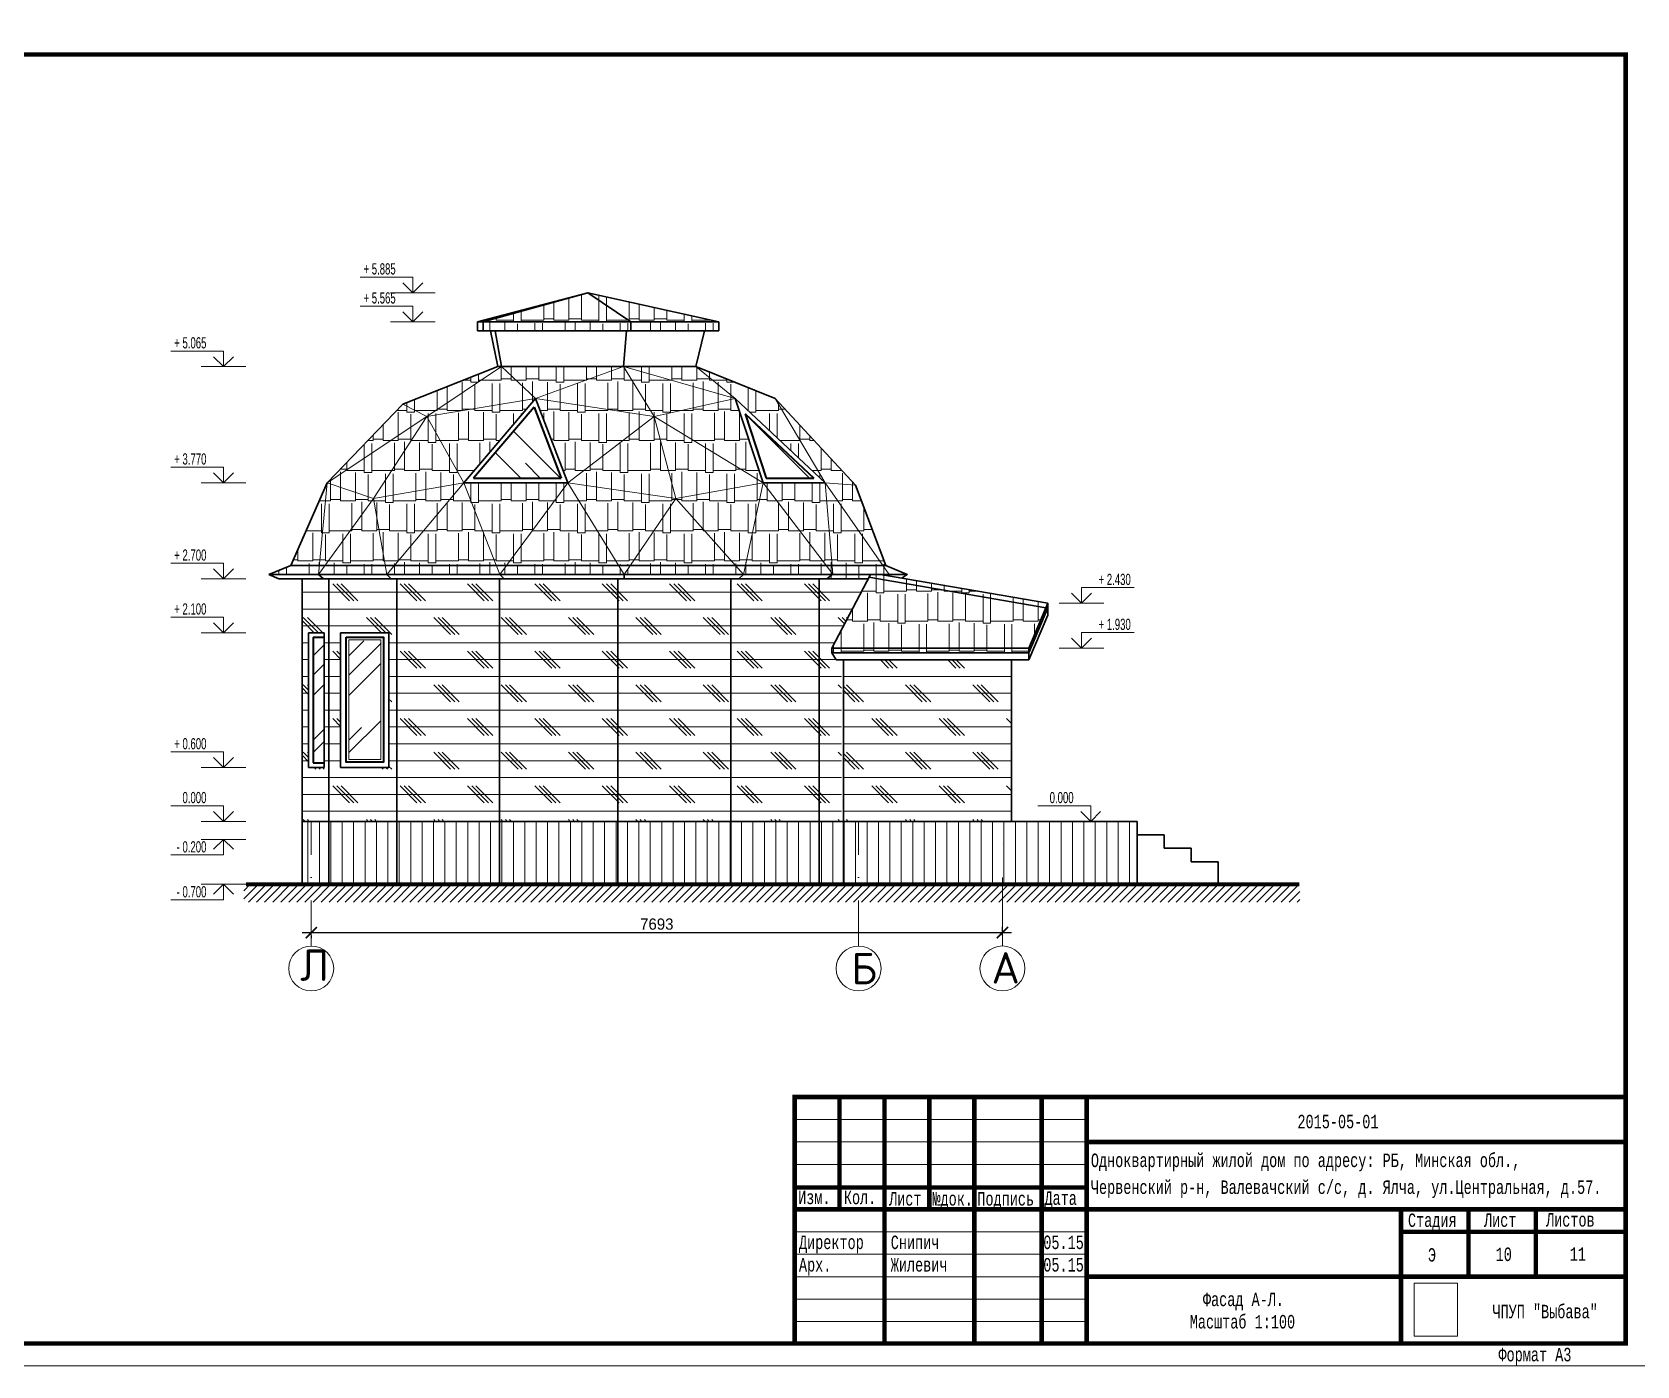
# Model space of a CAD drawing. Header units: millimetres. Extents: x -1532494 to -7068, y -619762 to -143013.
# Drawn here: x -57044 to -39182, y -206013 to -191163 of the extents above; entities that cross this region are included whole.
import ezdxf

# ---------------------------------------------------------------- set-up
doc = ezdxf.new("R2010")
doc.units = ezdxf.units.MM
doc.linetypes.add('GOST2.303 5', pattern=[24, 20, -1.5, 1, -1.5])
doc.linetypes.add('штрихпунктирнаяX2', pattern=[50.8, 25.4, -12.7, 0, -12.7])
doc.layers.get('0').update_dxf_attribs({"color": 251, "lineweight": 15})
for name, color, linetype, lineweight in [('заливка', 252, 'Continuous', 13), ('линия', 7, 'Continuous', 30), ('окна', 142, 'Continuous', 20), ('Окно', 144, 'Continuous', 40), ('Оси', 7, 'штрихпунктирнаяX2', 18), ('размеры', 7, 'Continuous', 18), ('уровень земли', 7, 'Continuous', 120)]:
    doc.layers.add(name, color=color, linetype=linetype, lineweight=lineweight)
doc.styles.add('GOST', font='cour.ttf', dxfattribs={"width": 0.6, "height": 3})
doc.styles.add('Style1', font='cour.ttf', dxfattribs={"width": 0.61, "height": 2.5})
doc.styles.add('style2', font='cour.ttf', dxfattribs={"width": 0.6, "height": 3})
doc.dimstyles.new('ISO-25', dxfattribs={"dimscale": 50, "dimtxt": 2.5, "dimasz": 2.5, "dimexe": 1.25, "dimexo": 0.625, "dimtad": 1, "dimdec": 0, "dimtxsty": 'Standard', "dimblk": 'ARCHTICK', "dimcen": 2.5, "dimdle": 2, "dimclrt": 256, "dimadec": 0, "dimazin": 0, "dimtfac": 1, "dimtdec": 0, "dimtmove": 1, "dimatfit": 2, "dimfxl": 1, "dimarcsym": 0})
picture_1 = doc.add_image_def('image3.jpg', size_in_pixel=(187, 229))
picture_2 = doc.add_image_def('image1.jpg', size_in_pixel=(187, 229))
pattern_1 = [(0, (-37463.84, -196380.96), (712.47, 335.28), [167.64, -139.7, 195.58, -83.82, 251.46, -111.76]), (0, (-37296.2, -196367), (712.47, 335.28), [139.7, -530.86, 111.76, -167.64]), (0, (-36960.92, -196401.92), (712.47, 335.28), [83.82, -866.14]), (90, (-37463.84, -196380.96), (-237.49, 335.28), [321.31, -1019.81]), (90, (-37296.2, -196380.96), (-237.49, 335.28), [314.325, -1026.795]), (90, (-37156.5, -196380.96), (-237.49, 335.28), [293.37, -1047.75]), (90, (-36960.92, -196401.92), (-237.49, 335.28), [321.31, -1019.81]), (90, (-36877.1, -196401.92), (-237.49, 335.28), [321.31, -1019.81]), (90, (-36625.64, -196380.96), (-237.49, 335.28), [307.34, -1033.78])]

# ---------------------------------------------------------------- blocks, each defined once
blk = doc.blocks.new('вакепкеакепке')
at = {"color": 7, "linetype": 'GOST2.303 5'}
for p, q in [((168051385, 308359340), (168057885, 308359340)), ((168051385, 308358840), (168057885, 308358840)), ((168051385, 308358340), (168057885, 308358340)), ((168051385, 308356840), (168057885, 308356840)), ((168051385, 308356340), (168057885, 308356340)), ((168051385, 308355840), (168057885, 308355840)), ((168051385, 308355340), (168057885, 308355340)), ((168051385, 308354840), (168057885, 308354840))]:
    blk.add_line(p, q, dxfattribs=at)
at = {"const_width": 100}
blk.add_lwpolyline([(168051385, 308359840), (168069885, 308359840), (168069885, 308354353), (168051385, 308354353)], close=True, dxfattribs=at)
for points in [[(168052385, 308359840), (168052385, 308357340)], [(168053385, 308359887), (168053385, 308354400)], [(168054385, 308359887), (168054385, 308357340)], [(168055385, 308354400), (168055385, 308359887)], [(168056885, 308359887), (168056885, 308354400)], [(168057885, 308354353), (168057885, 308359840)], [(168057931, 308358840), (168069885, 308358840)], [(168057885, 308357826), (168051385, 308357826)], [(168057885, 308357340), (168051385, 308357340)], [(168057885, 308357340), (168069885, 308357340)], [(168064885, 308354353), (168064885, 308357340)], [(168066385, 308357340), (168066385, 308355840)], [(168067885, 308357340), (168067885, 308355840)], [(168064885, 308356840), (168069885, 308356840)], [(168057885, 308355840), (168069885, 308355840)]]:
    blk.add_lwpolyline(points, dxfattribs=at)
at = {"color": 7, "linetype": 'GOST2.303 5', "style": 'style2', "width": 0.6}
for s, p in [('2015-05-01', (168062579, 308359144)), ('Одноквартирный жилой дом по адресу: РБ, Минская обл.,  ', (168057980, 308358281)), ('Червенский р-н, Валевачский с/с, д. Ялча, ул.Центральная, д.57. ', (168057980, 308357683)), ('Изм.', (168051464, 308357455)), ('Кол.', (168052482, 308357455)), ('Лист', (168053488, 308357424)), ('№док.', (168054453, 308357424)), ('Подпись', (168055453, 308357424)), ('Дата', (168056947, 308357439)), ('Стадия', (168065039, 308356948)), ('Лист', (168066732, 308356949)), ('Листов', (168068113, 308356956)), ('Директор', (168051482, 308356455)), ('Снипич', (168053525, 308356455)), ('05.15', (168056921, 308356455)), ('Э', (168065484, 308356176)), ('Арх.', (168051482, 308355955)), ('Жилевич', (168053525, 308355955)), ('05.15', (168056921, 308355955)), ('ЧПУП "Выбава"', (168066920, 308354914))]:
    blk.add_text(s, height=300, dxfattribs=at).set_placement(p)
blk = doc.blocks.new('_ArchTick')
at = {"color": 0, "linetype": 'ByBlock', "const_width": 0.15}
blk.add_lwpolyline([(-0.5, -0.5), (0.5, 0.5)], dxfattribs=at)
blk = doc.blocks.new('*D332')
at = {"layer": 'Defpoints', "color": 0, "ltscale": 20, "transparency": 16777216}
for p in [(-53937, -201189), (-46244, -201189), (-46244, -201251)]:
    blk.add_point(p, dxfattribs=at)
at = {"layer": 'размеры', "color": 0, "lineweight": -2, "ltscale": 20, "transparency": 16777216}
for p, q in [((-46244, -201220), (-46244, -201126)), ((-54037, -201189), (-46144, -201189)), ((-53937, -201220), (-53937, -201251))]:
    blk.add_line(p, q, dxfattribs=at)
at = {"layer": 'размеры', "color": 0, "lineweight": -2, "ltscale": 20, "transparency": 16777216, "xscale": 125, "yscale": 125, "zscale": 125, "rotation": 180}
blk.add_blockref('_ArchTick', (-53937, -201189), dxfattribs=at)
at = {"layer": 'размеры', "color": 0, "lineweight": -2, "ltscale": 20, "transparency": 16777216, "xscale": 125, "yscale": 125, "zscale": 125}
blk.add_blockref('_ArchTick', (-46244, -201189), dxfattribs=at)
at = {"layer": 'размеры', "ltscale": 20, "transparency": 16777216, "insert": (-50091, -201095), "char_height": 125, "attachment_point": 5}
blk.add_mtext('7693', dxfattribs=at)

msp = doc.modelspace()

# ---------------------------------------------------------------- hatches: boundary and pattern name
at = {"layer": 'заливка', "ltscale": 20}
h = msp.add_hatch(dxfattribs=at)
h.set_pattern_fill('AR-RSHKE', color=256, scale=1.1)
h.set_pattern_definition(pattern_1)
h.paths.add_polyline_path([(-52238.9, -196181), (-53245.5, -196356.3), (-53113.6, -197100.8), (-53011.9, -197100.8)])
h.paths.add_polyline_path([(-53245.5, -196356.3), (-53783, -197100.8), (-53113.6, -197100.8)])
h.paths.add_polyline_path([(-53245.5, -196356.3), (-53761.6, -196181), (-53846, -197100.8), (-53783, -197100.8)])
h.paths.add_polyline_path([(-53761.6, -196181), (-54166.2, -197100.8), (-53846, -197100.8)])
h.paths.add_polyline_path([(-52652.2, -195443.3), (-53245.5, -196356.3), (-52238.9, -196181)])
h.paths.add_polyline_path([(-52652.2, -195443.3), (-53761.6, -196181), (-53245.5, -196356.3)])
h.paths.add_polyline_path([(-52652.2, -195443.3), (-52918.8, -195306.7), (-53761.6, -196181)])
h.paths.add_polyline_path([(-51818.9, -194887.6), (-51860.6, -194887.6), (-52918.8, -195306.7), (-52652.2, -195443.3)])
h.paths.add_polyline_path([(-51818.9, -194887.6), (-52652.2, -195443.3), (-51441, -195242)])
h.paths.add_polyline_path([(-50460.8, -194887.6), (-51818.9, -194887.6), (-51441, -195242)])
h.paths.add_polyline_path([(-51441, -195242), (-52652.2, -195443.3), (-52238.9, -196181)])
h.paths.add_polyline_path([(-50119.7, -195443.3), (-51441, -195242), (-51082.3, -196181)])
h.paths.add_polyline_path([(-50460.8, -194887.6), (-51441, -195242), (-50119.7, -195443.3)])
h.paths.add_polyline_path([(-50119.7, -195443.3), (-51082.3, -196181), (-49880.9, -196356.3)])
h.paths.add_polyline_path([(-49880.9, -196356.3), (-51082.3, -196181), (-50515.5, -197100.8), (-50386.1, -197100.8)])
h.paths.add_polyline_path([(-51082.3, -196181), (-51765.7, -197100.8), (-50515.5, -197100.8)])
h.paths.add_polyline_path([(-50515.5, -197100.8), (-51765.7, -197100.8), (-51840, -197200.8), (-50453.9, -197200.8)])
h.paths.add_polyline_path([(-51879.1, -197100.8), (-53011.9, -197100.8), (-53095.9, -197200.8), (-51840, -197200.8)])
h.paths.add_polyline_path([(-53113.6, -197100.8), (-53783, -197100.8), (-53855.2, -197200.8), (-53095.9, -197200.8)])
h.paths.add_polyline_path([(-53846, -197100.8), (-54166.2, -197100.8), (-54410.2, -197200.8), (-53855.2, -197200.8)])
h.paths.add_polyline_path([(-49880.9, -196356.3), (-50386.1, -197100.8), (-49216.8, -197100.8)])
h.paths.add_polyline_path([(-49216.8, -197100.8), (-50386.1, -197100.8), (-50453.9, -197200.8), (-49127.6, -197200.8)])
h.paths.add_polyline_path([(-48205.9, -197100.8), (-49106.1, -197100.8), (-49127.6, -197200.8), (-48132.7, -197200.8), (-48130.7, -197199.2)])
h.paths.add_polyline_path([(-48908.7, -196181), (-49106.1, -197100.8), (-48205.9, -197100.8)])
h.paths.add_polyline_path([(-48205.9, -197100.8), (-48129.5, -197200.8), (-48132.7, -197200.8), (-48200.1, -197250.8), (-47739.4, -197250.8), (-47730.3, -197233.2), (-45761.8, -197572.4), (-45740.4, -197521.6), (-47363.9, -197241.8), (-47304, -197200.8), (-47541.8, -197100.8)])
h.paths.add_polyline_path([(-48217.7, -196181), (-48139.1, -197100.8), (-47574, -197100.8)], flags=17)
h.paths.add_polyline_path([(-47879.3, -196207.9), (-48217.7, -196181), (-47574, -197100.8), (-47541.8, -197100.8)])
h.paths.add_polyline_path([(-48217.7, -196181), (-48908.7, -196181), (-48205.9, -197100.8), (-48139.1, -197100.8)])
h.paths.add_polyline_path([(-45761.8, -197572.4), (-47730.3, -197233.2), (-48142.1, -198021.7), (-45951.1, -198021.7)])
h.paths.add_polyline_path([(-45951.1, -198021.7), (-48142.1, -198021.7), (-48142.1, -198075.1), (-45951.1, -198075.1)])
h.paths.add_polyline_path([(-48908.7, -196181), (-49880.9, -196356.3), (-49216.8, -197100.8), (-49106.1, -197100.8)])
h.paths.add_polyline_path([(-50119.7, -195443.3), (-49880.9, -196356.3), (-48908.7, -196181)])
h.paths.add_polyline_path([(-49217.4, -195242), (-50119.7, -195443.3), (-48908.7, -196181)])
h.paths.add_polyline_path([(-48774.2, -195242), (-49658.1, -194887.6), (-49217.4, -195242), (-48217.7, -196181)])
h.paths.add_polyline_path([(-48774.2, -195242), (-48217.7, -196181), (-47879.3, -196207.9)])
h.paths.add_polyline_path([(-49658, -194887.6), (-50460.8, -194887.6), (-49217.4, -195242)])
h.paths.add_polyline_path([(-50857.1, -194064.7), (-52025.4, -194387.6), (-50381.4, -194387.6)])
h.paths.add_polyline_path([(-50857.1, -194064.7), (-50381.4, -194387.6), (-49399.7, -194387.6)])
h.paths.add_polyline_path([(-49399.7, -194387.6), (-50381.4, -194387.6), (-50381.4, -194487.6), (-49399.7, -194487.6)])
h.paths.add_polyline_path([(-50381.4, -194387.6), (-52025.4, -194387.6), (-52025.4, -194487.6), (-50381.4, -194487.6)])
h = msp.add_hatch(dxfattribs=at)
h.set_pattern_fill('AR-RSHKE', color=256, scale=1.1)
h.set_pattern_definition(pattern_1)
h.paths.add_polyline_path([(-52238.9, -196181), (-53011.9, -197100.8), (-51879.1, -197100.8)])
h.paths.add_polyline_path([(-51082.3, -196181), (-52238.9, -196181), (-51879.1, -197100.8), (-51765.7, -197100.8)])
h.paths.add_polyline_path([(-50460.8, -194887.6), (-50119.7, -195443.3), (-49217.4, -195242)])
h = msp.add_hatch(dxfattribs=at)
h.set_pattern_fill('WOODS_CORK', color=256, scale=1500, pattern_type=2)
h.set_pattern_definition([(360, (148895.05, -273150.22), (5e-14, 187.5), []), (135, (148988.8, -273243.97), (-375, -375), [265.165, -265.165]), (135, (149035.7, -273243.97), (-375, -375), [265.165, -265.165]), (135, (149082.55, -273243.97), (-375, -375), [265.165, -265.165])])
h.paths.add_polyline_path([(-52745, -199950.8), (-52745, -197250.8), (-47739.4, -197250.8), (-48142.1, -198021.7), (-48142.1, -198135.4), (-48014, -197996.7), (-48014, -199950.8)])
h.paths.add_polyline_path([(-48037.1, -199950.8), (-48037.1, -198153.6), (-46144.3, -198153.6), (-46144.3, -199950.8)])
h.paths.add_polyline_path([(-53630.4, -199950.8), (-53630.4, -197250.8), (-52745, -197250.8), (-52745, -199950.8)])
h.paths.add_polyline_path([(-53610.2, -197850.8), (-53072.2, -197850.8), (-53072.2, -199350.8), (-53610.2, -199350.8)])
h.paths.add_polyline_path([(-54039.3, -199950.8), (-54039.3, -197250.8), (-53630.4, -197250.8), (-53630.4, -199950.8)])
h.paths.add_polyline_path([(-53966.9, -199350.8), (-53966.9, -197850.8), (-53793.9, -197850.8), (-53793.9, -199350.8)])
h = msp.add_hatch(dxfattribs=at)
h.set_pattern_fill('ANSI31', color=256, scale=40, angle=45)
h.set_pattern_definition([(90, (-37463.84, -196380.96), (-127, 2e-14), [])])
h.paths.add_polyline_path([(-53741.6, -199950.8), (-53937.1, -199950.8), (-53937.1, -200650.8), (-53741.6, -200650.8)])
h.paths.add_polyline_path([(-52986.4, -199950.8), (-53741.6, -199950.8), (-53741.6, -200650.8), (-52986.4, -200650.8)])
h.paths.add_polyline_path([(-53937.1, -199950.8), (-54039.3, -199950.8), (-54039.3, -200650.8), (-53937.1, -200650.8)])
h.paths.add_polyline_path([(-51840.5, -199950.8), (-52986.4, -199950.8), (-52986.4, -200650.8), (-51840.5, -200650.8)])
h.paths.add_polyline_path([(-50524.5, -199950.8), (-51840.5, -199950.8), (-51840.5, -200650.8), (-50524.5, -200650.8)])
h.paths.add_polyline_path([(-49266, -199950.8), (-50524.5, -199950.8), (-50524.5, -200650.8), (-49266, -200650.8)])
h.paths.add_polyline_path([(-48282.6, -199950.8), (-49266, -199950.8), (-49266, -200650.8), (-48282.6, -200650.8)])
h.paths.add_polyline_path([(-48014, -199950.8), (-48282.6, -199950.8), (-48282.6, -200650.8), (-48014, -200650.8)])
h.paths.add_polyline_path([(-47844.4, -199950.8), (-48014, -199950.8), (-48014, -200650.8), (-47844.4, -200650.8)])
h.paths.add_polyline_path([(-46244.3, -199950.8), (-47844.4, -199950.8), (-47844.4, -200650.8), (-46244.3, -200650.8)])
h.paths.add_polyline_path([(-44744.3, -199950.8), (-46244.3, -199950.8), (-46244.3, -200650.8), (-44744.3, -200650.8)])
at = {"layer": 'окна'}
h = msp.add_hatch(dxfattribs=at)
h.set_pattern_fill('AR-RROOF', color=256, scale=30, angle=135)
h.set_pattern_definition([(135, (308390769.2, -168361158.2), (-1724.2091752, 646.5784407), [11430, -1524, 3810, -762]), (135, (308389783.1, -168360711), (-177.8090712, -1255.4398057), [2286, -251.46, 4572, -571.5]), (135, (308390041.76, -168361346.8), (-3162.84620584, 2440.8336137), [6096, -1066.8, 3048, -762])])
h.paths.add_polyline_path([(-53956.1, -195900.1), (-52636.1, -195900.1)])
h.paths.add_polyline_path([(-52130.8, -196131), (-51839.7, -195788.5), (-51457.5, -195338.7), (-51154.9, -196131)])
h = msp.add_hatch(dxfattribs=at)
h.set_pattern_fill('AR-RROOF', color=256, scale=30, angle=135)
h.set_pattern_definition([(135, (308393118.1, -168361232.2), (-1724.2091752, 646.5784407), [11430, -1524, 3810, -762]), (135, (308392132.1, -168360785), (-177.8090712, -1255.4398057), [2286, -251.46, 4572, -571.5]), (135, (308392390.7, -168361420.8), (-3162.84620584, 2440.8336137), [6096, -1066.8, 3048, -762])])
h.paths.add_polyline_path([(-51607.1, -195974.1), (-50287.1, -195974.1)])
h.paths.add_polyline_path([(-48872.5, -196131), (-49108.6, -195412.8), (-48726.3, -195771.9), (-48343.9, -196131)])
h = msp.add_hatch(dxfattribs=at)
h.set_pattern_fill('AR-RROOF', color=256, scale=30, angle=45)
h.set_pattern_definition([(45, (-168221377, -308642917), (646.5784407, 1724.2091752), [11430, -1524, 3810, -762]), (45, (-168220929.8, -308641931), (-1255.4398057, 177.8090712), [2286, -251.46, 4572, -571.5]), (45, (-168221565.6, -308642189.6), (2440.8336137, 3162.84620584), [6096, -1066.8, 3048, -762])])
h.paths.add_polyline_path([(-52968.9, -198191.8), (-52968.9, -199511.8)])
h.paths.add_polyline_path([(-53793.9, -197940.8), (-53916.9, -197940.8), (-53916.9, -199260.8), (-53793.9, -199260.8)])
h = msp.add_hatch(dxfattribs=at)
h.set_pattern_fill('AR-RROOF', color=256, scale=30, angle=45)
h.set_pattern_definition([(45, (-168220980.3, -308642917), (646.5784407, 1724.2091752), [11430, -1524, 3810, -762]), (45, (-168220533.1, -308641931), (-1255.4398057, 177.8090712), [2286, -251.46, 4572, -571.5]), (45, (-168221168.87, -308642189.6), (2440.8336137, 3162.84620584), [6096, -1066.8, 3048, -762])])
h.paths.add_polyline_path([(-52572.2, -198191.8), (-52572.2, -199511.8)])
h.paths.add_polyline_path([(-53162.2, -197940.8), (-53520.2, -197940.8), (-53520.2, -199260.8), (-53162.2, -199260.8)])
at = {"layer": 'размеры', "ltscale": 20}
h = msp.add_hatch(dxfattribs=at)
h.set_pattern_fill('ANSI31', color=256, scale=20)
h.set_pattern_definition([(45, (-407930.49, -31943.2), (-44.901281, 44.901281), [])])
h.paths.add_polyline_path([(-54689, -200650.8), (-42932.3, -200650.8), (-42932.3, -200850.8), (-54689, -200850.8)])

# ---------------------------------------------------------------- linework, layer by layer
at = {"ltscale": 20}
for p, q in [((-52652.2, -195443.3), (-51818.9, -194887.6)), ((-51818.9, -194887.6), (-51441, -195242)), ((-51441, -195242), (-50460.8, -194887.6)), ((-50460.8, -194887.6), (-50119.7, -195443.3)), ((-50460.8, -194887.6), (-49217.4, -195242)), ((-49217.4, -195242), (-49658.1, -194887.6)), ((-52918.8, -195306.7), (-52652.2, -195443.3)), ((-52652.2, -195443.3), (-51441, -195242)), ((-50119.7, -195443.3), (-51441, -195242)), ((-50119.7, -195443.3), (-49217.4, -195242)), ((-48217.7, -196181), (-48774.2, -195242)), ((-52652.2, -195443.3), (-53761.6, -196181)), ((-53245.5, -196356.3), (-52652.2, -195443.3)), ((-52238.9, -196181), (-52652.2, -195443.3)), ((-51082.3, -196181), (-50119.7, -195443.3)), ((-50119.7, -195443.3), (-49880.9, -196356.3)), ((-48908.7, -196181), (-50119.7, -195443.3)), ((-53855.2, -197200.8), (-53761.6, -196181)), ((-53761.6, -196181), (-53245.5, -196356.3)), ((-53245.5, -196356.3), (-52238.9, -196181)), ((-52238.9, -196181), (-53095.9, -197200.8)), ((-51840, -197200.8), (-52238.9, -196181)), ((-51082.3, -196181), (-51840, -197200.8)), ((-49880.9, -196356.3), (-51082.3, -196181)), ((-51082.3, -196181), (-50453.9, -197200.8)), ((-49880.9, -196356.3), (-48908.7, -196181)), ((-49127.6, -197200.8), (-48908.7, -196181)), ((-48130.7, -197199.2), (-48908.7, -196181)), ((-48217.7, -196181), (-48130.7, -197199.2)), ((-47879.3, -196207.9), (-48217.7, -196181)), ((-48217.7, -196181), (-47504, -197200.8)), ((-53245.5, -196356.3), (-53855.2, -197200.8)), ((-53245.5, -196356.3), (-53095.9, -197200.8)), ((-50453.9, -197200.8), (-49880.9, -196356.3)), ((-49880.9, -196356.3), (-49127.6, -197200.8)), ((-54039.3, -200650.8), (-54039.3, -197250.8)), ((-45740.8, -197576), (-45740.4, -197576.1)), ((-53550.1, -197850.8), (-53072.2, -197850.8)), ((-53072.2, -197850.8), (-53072.2, -199350.8)), ((-53550.1, -199350.8), (-53072.2, -199350.8)), ((-54074.8, -200650.8), (-44496.4, -200650.8))]:
    msp.add_line(p, q, dxfattribs=at)
at = {"layer": 'линия', "ltscale": 20}
for p, q in [((-52087.5, -194387.6), (-50857.1, -194064.7)), ((-52025.4, -194387.6), (-50857.1, -194064.7)), ((-50857.1, -194064.7), (-50381.4, -194387.6)), ((-50857.1, -194064.7), (-49399.7, -194387.6)), ((-52087.5, -194387.6), (-49399.7, -194387.6)), ((-52087.5, -194387.6), (-52087.5, -194487.6)), ((-52087.5, -194487.6), (-49399.7, -194487.6)), ((-52025.4, -194387.6), (-52025.4, -194487.6)), ((-51860.6, -194887.6), (-51943.9, -194487.6)), ((-51818.9, -194887.6), (-51891.2, -194487.6)), ((-50460.8, -194887.6), (-50427.7, -194487.6)), ((-50381.4, -194387.6), (-50381.4, -194487.6)), ((-49658.1, -194887.6), (-49560.9, -194487.6)), ((-49399.7, -194387.6), (-49399.7, -194487.6)), ((-52918.8, -195306.7), (-51860.6, -194887.6)), ((-51860.6, -194887.6), (-49658.1, -194887.6)), ((-49658.1, -194887.6), (-48774.2, -195242)), ((-53761.6, -196181), (-52918.8, -195306.7)), ((-51441, -195242), (-52238.9, -196181)), ((-51441, -195242), (-51082.3, -196181)), ((-49217.4, -195242), (-48908.7, -196181)), ((-49217.4, -195242), (-48217.7, -196181)), ((-48774.2, -195242), (-47879.3, -196207.9)), ((-54166.2, -197100.8), (-53761.6, -196181)), ((-52238.9, -196181), (-51082.3, -196181)), ((-48908.7, -196181), (-48217.7, -196181)), ((-47541.8, -197100.8), (-47879.3, -196207.9)), ((-54410.2, -197200.8), (-54166.2, -197100.8)), ((-54410.2, -197200.8), (-47304, -197200.8)), ((-54410.2, -197200.8), (-54299.9, -197250.8)), ((-54166.2, -197100.8), (-47541.8, -197100.8)), ((-53855.2, -197200.8), (-53802.2, -197250.8)), ((-53095.9, -197200.8), (-53047, -197250.8)), ((-51840, -197200.8), (-51790, -197250.8)), ((-50453.9, -197200.8), (-50453.9, -197250.8)), ((-49127.6, -197200.8), (-49177.7, -197250.8)), ((-48130.7, -197199.2), (-48200.1, -197250.8)), ((-48142.1, -198021.7), (-47713.3, -197200.8)), ((-47602.4, -197200.8), (-45740.4, -197521.6)), ((-47541.8, -197100.8), (-47304, -197200.8)), ((-47301.8, -197199.2), (-47363.9, -197241.8)), ((-54299.9, -197250.8), (-47744.4, -197250.8)), ((-54039.3, -197250.8), (-54039.3, -200650.8)), ((-53741.6, -197250.8), (-53741.6, -200650.8)), ((-52986.4, -200650.8), (-52986.4, -197250.8)), ((-51840.5, -200650.8), (-51840.5, -197250.8)), ((-50524.5, -200650.8), (-50524.5, -197250.8)), ((-49266, -200650.8), (-49266, -197250.8)), ((-48282.6, -200650.8), (-48282.6, -197250.8)), ((-47730.3, -197233.2), (-45761.8, -197572.4)), ((-45951.1, -198021.7), (-45740.4, -197521.6)), ((-45740.4, -197521.6), (-45740.4, -197653.5)), ((-45951.1, -198075.1), (-45740.4, -197575)), ((-45951.1, -198153.6), (-45740.4, -197653.5)), ((-53966.9, -197850.8), (-53793.9, -197850.8)), ((-53966.9, -197850.8), (-53966.9, -199350.8)), ((-53793.9, -197850.8), (-53793.9, -199350.8)), ((-45951.1, -198021.7), (-48142.1, -198021.7)), ((-48142.1, -198075.1), (-48142.1, -198021.7)), ((-45951.1, -198075.1), (-48142.1, -198075.1)), ((-48142.1, -198075.1), (-48093.9, -198153.6)), ((-45951.1, -198153.6), (-45951.1, -198021.7)), ((-45951.1, -198153.6), (-48093.9, -198153.6)), ((-48014, -198153.6), (-48014, -200650.8)), ((-46144.3, -198153.6), (-46144.3, -199950.8)), ((-53966.9, -199350.8), (-53793.9, -199350.8)), ((-54039.3, -199950.8), (-44744.3, -199950.8)), ((-44744.3, -199950.8), (-44744.3, -200650.8)), ((-44744.3, -200100.8), (-44444.3, -200100.8)), ((-44444.3, -200100.8), (-44444.3, -200250.8)), ((-44444.3, -200250.8), (-44144.3, -200250.8)), ((-44144.3, -200250.8), (-44144.3, -200400.8)), ((-44144.3, -200400.8), (-43844.3, -200400.8)), ((-43844.3, -200400.8), (-43844.3, -200650.8))]:
    msp.add_line(p, q, dxfattribs=at)
at = {"layer": 'линия'}
msp.add_lwpolyline([(-53610.2, -197850.8), (-53072.2, -197850.8), (-53072.2, -199350.8), (-53610.2, -199350.8)], close=True, dxfattribs=at)
at = {"layer": 'Окно', "ltscale": 20}
for p, q in [((-51457.5, -195338.7), (-52130.8, -196131)), ((-51457.5, -195338.7), (-51154.9, -196131)), ((-49108.6, -195412.8), (-48872.5, -196131)), ((-49108.6, -195412.8), (-48343.9, -196131)), ((-52130.8, -196131), (-51154.9, -196131)), ((-48872.5, -196131), (-48343.9, -196131)), ((-53916.9, -197900.8), (-53916.9, -199300.8)), ((-53916.9, -197900.8), (-53793.9, -197900.8)), ((-53916.9, -199300.8), (-53793.9, -199300.8))]:
    msp.add_line(p, q, dxfattribs=at)
at = {"layer": 'Окно'}
msp.add_lwpolyline([(-53550.2, -197900.8), (-53132.2, -197900.8), (-53132.2, -199290.8), (-53550.2, -199290.8)], close=True, dxfattribs=at)
at = {"layer": 'Оси', "ltscale": 20}
for p, q in [((-53937.1, -201338.8), (-53937.1, -199950.8)), ((-47844.4, -201338.8), (-47844.4, -199950.8))]:
    msp.add_line(p, q, dxfattribs=at)
at = {"layer": 'Оси', "ltscale": 30}
for p, q in [((-46244.3, -201338.1), (-46244.3, -199950.8)), ((-46244.3, -201348.6), (-46244.3, -201347.8))]:
    msp.add_line(p, q, dxfattribs=at)
at = {"layer": 'размеры', "color": 7}
for p, q in [((-52807, -193891.7), (-53393.9, -193891.7)), ((-52807, -194064.7), (-52807, -193891.7)), ((-52557.5, -194064.7), (-53056.5, -194064.7)), ((-52807, -194214.6), (-53393.9, -194214.6)), ((-52807, -194387.6), (-52807, -194214.6)), ((-52557.5, -194387.6), (-53056.5, -194387.6)), ((-54913.7, -194714.6), (-55500.5, -194714.6)), ((-54913.7, -194887.6), (-54913.7, -194714.6)), ((-54664.2, -194887.6), (-55163.2, -194887.6)), ((-54913.7, -196008), (-55500.5, -196008)), ((-54913.7, -196181), (-54913.7, -196008)), ((-54664.2, -196181), (-55163.2, -196181)), ((-54913.7, -197077.8), (-55500.5, -197077.8)), ((-54913.7, -197250.8), (-54913.7, -197077.8)), ((-54664.2, -197250.8), (-55163.2, -197250.8)), ((-45364.3, -197521.6), (-45364.3, -197348.6)), ((-45364.3, -197348.6), (-44777.5, -197348.6)), ((-45613.8, -197521.6), (-45114.8, -197521.6)), ((-54913.7, -197677.8), (-55500.5, -197677.8)), ((-54913.7, -197850.8), (-54913.7, -197677.8)), ((-54664.2, -197850.8), (-55163.2, -197850.8)), ((-45364.3, -198021.7), (-45364.3, -197848.7)), ((-45364.3, -197848.7), (-44777.5, -197848.7)), ((-45613.8, -198021.7), (-45114.8, -198021.7)), ((-54913.7, -199177.8), (-55500.5, -199177.8)), ((-54913.7, -199350.8), (-54913.7, -199177.8)), ((-54664.2, -199350.8), (-55163.2, -199350.8)), ((-54913.7, -199777.8), (-55500.5, -199777.8)), ((-54913.7, -199950.8), (-54913.7, -199777.8)), ((-45261.3, -199777.8), (-45848.2, -199777.8)), ((-45261.3, -199950.8), (-45261.3, -199777.8)), ((-54664.2, -199950.8), (-55163.2, -199950.8)), ((-54664.2, -200150.8), (-55163.2, -200150.8)), ((-54913.7, -200150.8), (-54913.7, -200323.7)), ((-54913.7, -200323.7), (-55500.5, -200323.7)), ((-54664.2, -200650.8), (-55163.2, -200650.8)), ((-54913.7, -200650.8), (-54913.7, -200823.7)), ((-54913.7, -200823.7), (-55500.5, -200823.7)), ((-60057, -206013.4), (-39057, -206013.4))]:
    msp.add_line(p, q, dxfattribs=at)
at = {"layer": 'размеры', "color": 7, "lineweight": 30}
for p, q in [((-52807, -194064.7), (-52917, -193954.7)), ((-52807, -194064.7), (-52697, -193954.7)), ((-52807, -194387.6), (-52917, -194277.6)), ((-52807, -194387.6), (-52697, -194277.6)), ((-54913.7, -194887.6), (-55023.7, -194777.6)), ((-54913.7, -194887.6), (-54803.7, -194777.6)), ((-54913.7, -196181), (-55023.7, -196071)), ((-54913.7, -196181), (-54803.7, -196071)), ((-54913.7, -197250.8), (-55023.7, -197140.8)), ((-54913.7, -197250.8), (-54803.7, -197140.8)), ((-45364.3, -197521.6), (-45474.3, -197411.6)), ((-45364.3, -197521.6), (-45254.4, -197411.6)), ((-54913.7, -197850.8), (-55023.7, -197740.8)), ((-54913.7, -197850.8), (-54803.7, -197740.8)), ((-45364.3, -198021.7), (-45474.3, -197911.7)), ((-45364.3, -198021.7), (-45254.4, -197911.7)), ((-54913.7, -199350.8), (-55023.7, -199240.8)), ((-54913.7, -199350.8), (-54803.7, -199240.8)), ((-54913.7, -199950.8), (-55023.7, -199840.8)), ((-54913.7, -199950.8), (-54803.7, -199840.8)), ((-45261.3, -199950.8), (-45371.3, -199840.8)), ((-45261.3, -199950.8), (-45151.3, -199840.8)), ((-54913.7, -200150.8), (-55023.7, -200260.7)), ((-54913.7, -200150.8), (-54803.7, -200260.7)), ((-54913.7, -200650.8), (-55023.7, -200760.7)), ((-54913.7, -200650.8), (-54803.7, -200760.7))]:
    msp.add_line(p, q, dxfattribs=at)
at = {"layer": 'размеры'}
for points, const_width in [([(-60057, -191163.4), (-39057, -191163.4)], 0.05), ([(-47557, -203020.1), (-39307, -203020.1)], 50), ([(-42838.2, -203020.1), (-39307, -203020.1)], 0.05)]:
    msp.add_lwpolyline(points, dxfattribs=dict(at, const_width=const_width))
at = {"layer": 'размеры', "color": 7, "lineweight": 20, "ltscale": 0.9, "const_width": 50}
msp.add_lwpolyline([(-59057, -191413.4), (-39307, -191413.4), (-39307, -205763.4), (-59057, -205763.4)], close=True, dxfattribs=at)
at = {"layer": 'размеры'}
msp.add_lwpolyline([(-53520.2, -197930.8), (-53162.2, -197930.8), (-53162.2, -199260.8), (-53520.2, -199260.8)], close=True, dxfattribs=at)
for centre in [(-53937.1, -201588.8), (-47844.4, -201588.8), (-46244.3, -201588.1)]:
    msp.add_circle(centre, 250, dxfattribs=at)
at = {"layer": 'уровень земли'}
msp.add_line((-54660.5, -200650.8), (-42941.1, -200650.8), dxfattribs=at)

# ---------------------------------------------------------------- block references
at = {"layer": 'размеры', "xscale": 0.5, "yscale": 0.5, "zscale": 0.5}
msp.add_blockref('вакепкеакепке', (-84074249.7, -154382940), dxfattribs=at)

# ---------------------------------------------------------------- texts
at = {"layer": 'размеры', "color": 6, "linetype": 'GOST2.303 5', "style": 'style2', "width": 0.6}
msp.add_text('10', height=150, dxfattribs=at).set_placement((-40754.2, -204845.6))
at = {"layer": 'размеры', "linetype": 'GOST2.303 5', "style": 'style2', "width": 0.6}
msp.add_text('11', height=150, dxfattribs=at).set_placement((-39929.6, -204842.9))
at = {"layer": 'размеры', "color": 7, "linetype": 'GOST2.303 5', "style": 'style2', "width": 0.6}
for s, p in [('Фасад А-Л.', (-44012.3, -205347.6)), ('Масштаб 1:100', (-44158.9, -205596.3))]:
    msp.add_text(s, height=150, dxfattribs=at).set_placement(p)
at = {"layer": 'размеры', "style": 'GOST', "width": 0.6}
msp.add_text('Формат А3', height=150, dxfattribs=at).set_placement((-40722.8, -205962.4))
at = {"layer": 'размеры', "color": 7, "char_height": 125, "width": 730.487, "style": 'Style1'}
for s, insert, attachment_point in [('{\\fArial|b0|i0|c204|p34;+ 5.885}', (-52997.5, -193737.3), 3), ('{\\fArial|b0|i0|c204|p34;+ 5.565}', (-52997.5, -194060.2), 3), ('{\\fArial|b0|i0|c204|p34;+ 5.065}', (-55104.1, -194560.2), 3), ('{\\fArial|b0|i0|c204|p34;+ 3.770}', (-55104.1, -195853.6), 3), ('{\\fArial|b0|i0|c204|p34;+ 2.700}', (-55104.1, -196923.4), 3), ('{\\fArial|b0|i0|c204|p34;+ 2.430}', (-45173.9, -197194.2), 1), ('{\\fArial|b0|i0|c204|p34;+ 2.100}', (-55104.1, -197523.4), 3), ('{\\fArial|b0|i0|c204|p34;+ 1.930}', (-45173.9, -197694.3), 1), ('{\\fArial|b0|i0|c204|p34;+ 0.600}', (-55104.1, -199023.4), 3), ('{\\fArial|b0|i0|c204|p34; 0.000}', (-55104.1, -199623.4), 3), ('{\\fArial|b0|i0|c204|p34; 0.000}', (-45451.8, -199623.4), 3), ('{\\fArial|b0|i0|c204|p34; - 0.200}', (-55104.1, -200298.6), 9), ('{\\fArial|b0|i0|c204|p34; - 0.700}', (-55104.1, -200798.6), 9)]:
    msp.add_mtext(s, dxfattribs=dict(at, insert=insert, attachment_point=attachment_point))
at = {"layer": 'размеры', "char_height": 350, "attachment_point": 1}
for s, insert in [('{\\fISOCPEUR|b0|i0|c204|p34;Л}', (-54059.3, -201376.6)), ('{\\fISOCPEUR|b0|i0|c204|p34;Б}', (-47926, -201414)), ('{\\fISOCPEUR|b0|i0|c204|p34;А}', (-46365.6, -201406.3))]:
    msp.add_mtext_dynamic_manual_height_columns(s, width=6.114, gutter_width=12.5, heights=[0], dxfattribs=dict(at, insert=insert))

# ---------------------------------------------------------------- dimensions: what is measured, and where the dimension line sits
at = {"layer": 'размеры', "ltscale": 20}
dim = msp.add_linear_dim(base=(-46244.3, -201189), p1=(-53937.1, -201189), p2=(-46244.3, -201251.5), dimstyle='ISO-25', dxfattribs=at)
dim.commit()
dim.dimension.update_dxf_attribs({"geometry": '*D332', "text_midpoint": (-50090.7, -201095.2)})

# ---------------------------------------------------------------- pictures from other files: only their frames are drawn
at = {"layer": 'размеры', "ltscale": 100}
image = msp.add_image(picture_1, insert=(-41660.9, -205681.1), size_in_units=(482.3, 590.7), rotation=0, dxfattribs=at)
image.dxf.flags = 7
at = {"layer": 'размеры'}
image = msp.add_image(picture_2, insert=(-41660.9, -205681.1), size_in_units=(482.3, 590.7), dxfattribs=at)
image.dxf.flags = 7

doc.saveas('drawing.dxf')
